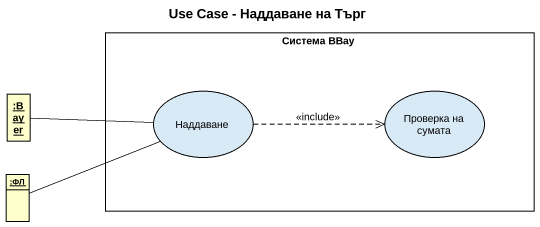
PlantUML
@startuml
title Use Case - Наддаване на Търг
allowmixing
hide circle
hide empty members
rectangle "Система BBay" as Система_BBay {
  usecase Наддаване
  usecase "Проверка на сумата" as Проверка_на_сумата
}
object ":Bayer" as Bayer
object ":ФЛ" as ФЛ
Bayer -right- Наддаване
Наддаване .right.> Проверка_на_сумата : <<include>>
ФЛ -right- Наддаване
@enduml
